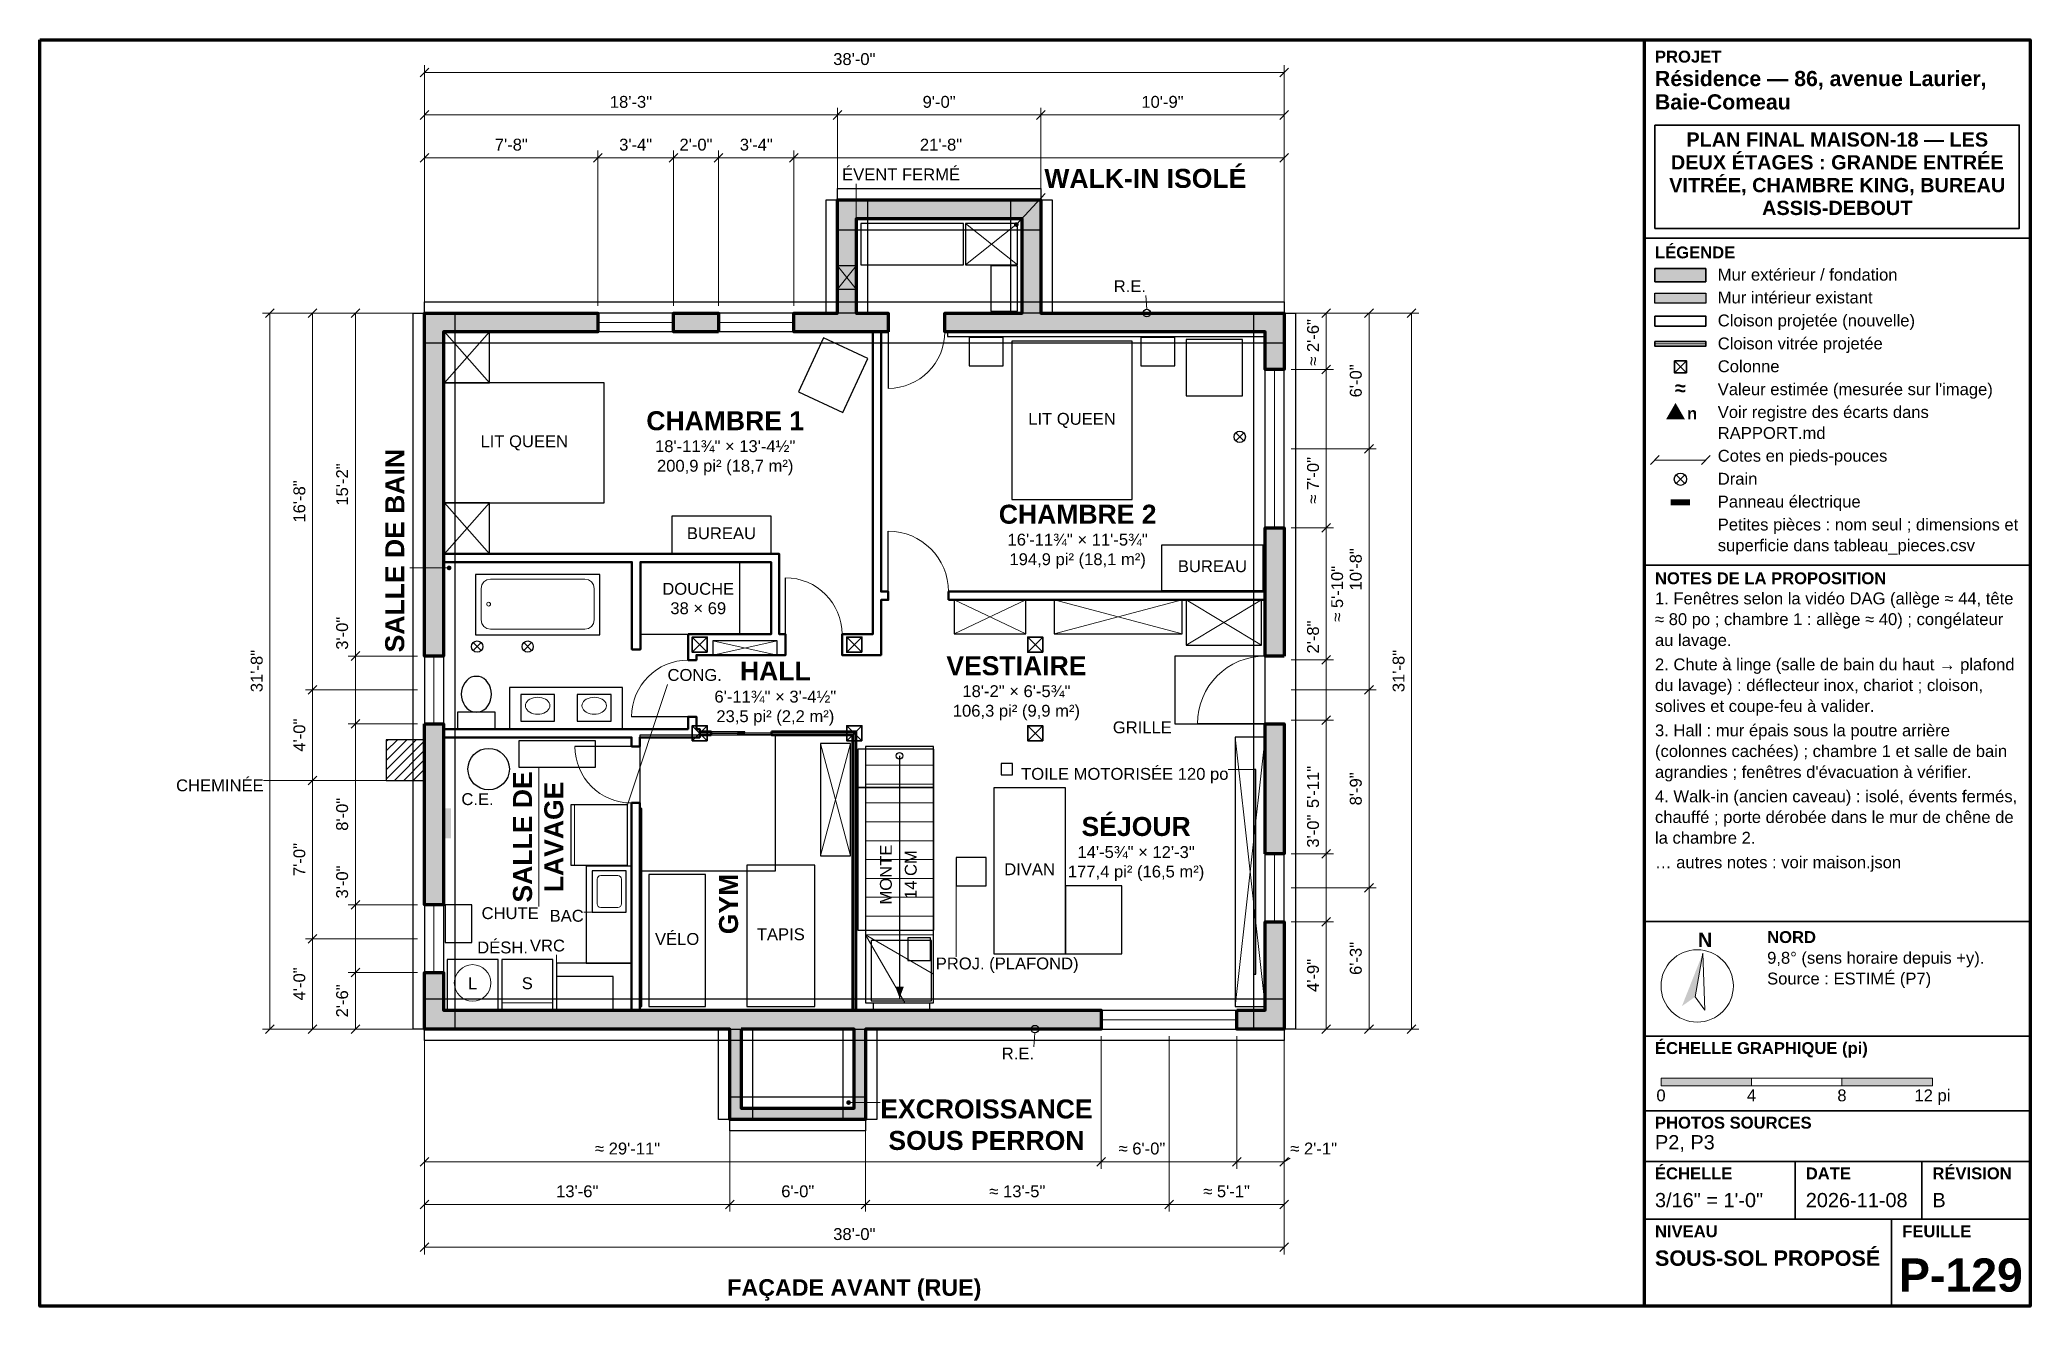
# Model space of a CAD drawing. Header units: inches. Extents: x -204 to 852, y -147 to 525.
import ezdxf
from ezdxf.enums import TextEntityAlignment as Align

# ---------------------------------------------------------------- set-up
doc = ezdxf.new("R2010")
doc.units = ezdxf.units.IN
doc.header["$MEASUREMENT"] = 0
for name, color, linetype in [('00-Cartouche', 7, 'Continuous'), ('10-Murs', 7, 'Continuous'), ('20-Ouvertures', 7, 'Continuous'), ('30-Escaliers-Elements', 7, 'Continuous'), ('40-Structure', 7, 'Continuous'), ('50-Cotes', 7, 'Continuous'), ('60-Etiquettes', 7, 'Continuous')]:
    doc.layers.add(name, color=color, linetype=linetype)
doc.styles.add('RELEVE', font='arial.ttf')
doc.styles.add('RELEVE_GRAS', font='arialbd.ttf')

msp = doc.modelspace()

# ---------------------------------------------------------------- hatches: boundary and pattern name
at = {"layer": '00-Cartouche', "true_color": 0x4d4d4d}
h = msp.add_hatch(color=7, dxfattribs=at)
h.dxf.hatch_style = 1
h.paths.add_polyline_path([(652.8, 403.6), (679.7, 403.6), (679.7, 396.6), (652.8, 396.6)])
at = {"layer": '00-Cartouche', "true_color": 0xc8c8c8}
h = msp.add_hatch(color=7, dxfattribs=at)
h.dxf.hatch_style = 1
h.paths.add_polyline_path([(652.8, 390.6), (679.7, 390.6), (679.7, 385.3), (652.8, 385.3)])
at = {"layer": '00-Cartouche', "true_color": 0xe8730c}
h = msp.add_hatch(color=30, dxfattribs=at)
h.dxf.hatch_style = 1
h.paths.add_polyline_path([(658.7, 323.6), (668.7, 323.6), (663.7, 332.3)])
at = {"layer": '00-Cartouche', "true_color": 0x000000}
h = msp.add_hatch(color=7, dxfattribs=at)
h.dxf.hatch_style = 1
h.paths.add_polyline_path([(661.1, 281.2), (671.4, 281.2), (671.4, 278), (661.1, 278)])
h = msp.add_hatch(color=7, dxfattribs=at)
h.dxf.hatch_style = 1
h.paths.add_polyline_path([(678.2, 40.3), (667.1, 12.2), (674.2, 17.2)])
h = msp.add_hatch(color=7, dxfattribs=at)
h.dxf.hatch_style = 1
h.paths.add_polyline_path([(656, -26.1), (704, -26.1), (704, -30.1), (656, -30.1)])
h = msp.add_hatch(color=7, dxfattribs=at)
h.dxf.hatch_style = 1
h.paths.add_polyline_path([(752, -26.1), (800, -26.1), (800, -30.1), (752, -30.1)])
at = {"layer": '10-Murs', "true_color": 0x4d4d4d}
h = msp.add_hatch(color=7, dxfattribs=at)
h.dxf.hatch_style = 1
h.paths.add_polyline_path([(229, 370), (229, 440), (219, 440), (219, 370)])
h = msp.add_hatch(color=7, dxfattribs=at)
h.dxf.hatch_style = 1
h.paths.add_polyline_path([(219, 430), (327, 430), (327, 440), (219, 440)])
h = msp.add_hatch(color=7, dxfattribs=at)
h.dxf.hatch_style = 1
h.paths.add_polyline_path([(317, 440), (317, 370), (327, 370), (327, 440)])
h = msp.add_hatch(color=7, dxfattribs=at)
h.dxf.hatch_style = 1
h.paths.add_polyline_path([(0, 370), (0, 380), (92, 380), (92, 370)])
h = msp.add_hatch(color=7, dxfattribs=at)
h.dxf.hatch_style = 1
h.paths.add_polyline_path([(0, 380), (10, 380), (10, 198), (0, 198)])
h = msp.add_hatch(color=7, dxfattribs=at)
h.dxf.hatch_style = 1
h.paths.add_polyline_path([(156, 380), (156, 370), (132, 370), (132, 380)])
h = msp.add_hatch(color=7, dxfattribs=at)
h.dxf.hatch_style = 1
h.paths.add_polyline_path([(246, 380), (246, 370), (196, 370), (196, 380)])
h = msp.add_hatch(color=7, dxfattribs=at)
h.dxf.hatch_style = 1
h.paths.add_polyline_path([(456, 380), (456, 370), (276, 370), (276, 380)])
h = msp.add_hatch(color=7, dxfattribs=at)
h.dxf.hatch_style = 1
h.paths.add_polyline_path([(446, 380), (456, 380), (456, 350), (446, 350)])
h = msp.add_hatch(color=7, dxfattribs=at)
h.dxf.hatch_style = 1
h.paths.add_polyline_path([(456, 198), (446, 198), (446, 266), (456, 266)])
h = msp.add_hatch(color=7, dxfattribs=at)
h.dxf.hatch_style = 1
h.paths.add_polyline_path([(0, 162), (10, 162), (10, 66), (0, 66)])
h = msp.add_hatch(color=7, dxfattribs=at)
h.dxf.hatch_style = 1
h.paths.add_polyline_path([(456, 93), (446, 93), (446, 162), (456, 162)])
h = msp.add_hatch(color=7, dxfattribs=at)
h.dxf.hatch_style = 1
h.paths.add_polyline_path([(456, 0), (446, 0), (446, 57), (456, 57)])
h = msp.add_hatch(color=7, dxfattribs=at)
h.dxf.hatch_style = 1
h.paths.add_polyline_path([(10, 0), (0, 0), (0, 30), (10, 30)])
h = msp.add_hatch(color=7, dxfattribs=at)
h.dxf.hatch_style = 1
h.paths.add_polyline_path([(0, 0), (0, 10), (359, 10), (359, 0)])
h = msp.add_hatch(color=7, dxfattribs=at)
h.dxf.hatch_style = 1
h.paths.add_polyline_path([(162, 10), (162, -48), (168, -48), (168, 10)])
h = msp.add_hatch(color=7, dxfattribs=at)
h.dxf.hatch_style = 1
h.paths.add_polyline_path([(234, -48), (234, 10), (228, 10), (228, -48)])
h = msp.add_hatch(color=7, dxfattribs=at)
h.dxf.hatch_style = 1
h.paths.add_polyline_path([(456, 10), (456, 0), (431, 0), (431, 10)])
h = msp.add_hatch(color=7, dxfattribs=at)
h.dxf.hatch_style = 1
h.paths.add_polyline_path([(162, -48), (234, -48), (234, -42), (162, -42)])
at = {"layer": '30-Escaliers-Elements', "true_color": 0x000000}
h = msp.add_hatch(color=7, dxfattribs=at)
h.dxf.hatch_style = 1
h.paths.add_polyline_path([(14, 101.2), (14, 117.2), (10, 117.2), (10, 101.2)])
h = msp.add_hatch(color=7, dxfattribs=at)
h.dxf.hatch_style = 1
h.paths.add_polyline_path([(252, 16.5), (254.3, 22.6), (249.7, 22.6)])
at = {"layer": '60-Etiquettes', "true_color": 0x000000}
h = msp.add_hatch(color=7, dxfattribs=at)
h.dxf.hatch_style = 1
h.paths.add_polyline_path([(315.2, 427), (315.1, 427.5), (314.9, 427.9), (314.5, 428.1), (314, 428.2), (313.5, 428.1), (313.1, 427.9), (312.8, 427.5), (312.7, 427), (312.8, 426.5), (313.1, 426.1), (313.5, 425.8), (314, 425.7), (314.5, 425.8), (314.9, 426.1), (315.1, 426.5)])
h = msp.add_hatch(color=7, dxfattribs=at)
h.dxf.hatch_style = 1
h.paths.add_polyline_path([(14.3, 244.7), (14.2, 245.2), (13.9, 245.6), (13.5, 245.9), (13, 246), (12.5, 245.9), (12.1, 245.6), (11.9, 245.2), (11.8, 244.7), (11.9, 244.2), (12.1, 243.8), (12.5, 243.6), (13, 243.5), (13.5, 243.6), (13.9, 243.8), (14.2, 244.2)])
h = msp.add_hatch(color=7, dxfattribs=at)
h.dxf.hatch_style = 1
h.paths.add_polyline_path([(226.2, -39), (226.1, -38.5), (225.9, -38.1), (225.5, -37.8), (225, -37.7), (224.5, -37.8), (224.1, -38.1), (223.8, -38.5), (223.7, -39), (223.8, -39.5), (224.1, -39.9), (224.5, -40.1), (225, -40.2), (225.5, -40.1), (225.9, -39.9), (226.1, -39.5)])

# ---------------------------------------------------------------- linework, layer by layer
at = {"layer": '00-Cartouche', "color": 7, "lineweight": 70}
msp.add_lwpolyline([(-204.1, 525), (851.9, 525), (851.9, -147), (-204.1, -147)], close=True, dxfattribs=at)
msp.add_lwpolyline([(647.1, 525), (647.1, -147)], dxfattribs=at)
at = {"layer": '00-Cartouche', "color": 7, "lineweight": 35}
for points in [[(652.8, 479.7), (846.1, 479.7), (846.1, 424.9), (652.8, 424.9)], [(652.8, 403.6), (679.7, 403.6), (679.7, 396.6), (652.8, 396.6)], [(652.8, 378.4), (679.7, 378.4), (679.7, 373.1), (652.8, 373.1)], [(652.8, 364.9), (679.7, 364.9), (679.7, 362.4), (652.8, 362.4)], [(663.1, 354.7), (669.5, 354.7), (669.5, 348.3), (663.1, 348.3)]]:
    msp.add_lwpolyline(points, close=True, dxfattribs=at)
for points in [[(647.1, 419.8), (851.9, 419.8)], [(650.5, 299.7), (655.1, 304.4)], [(677.4, 299.7), (682, 304.4)], [(647.1, 246.2), (851.9, 246.2)], [(647.1, 57.1), (851.9, 57.1)], [(647.1, -3.7), (851.9, -3.7)], [(647.1, -43.3), (851.9, -43.3)], [(647.1, -70.2), (851.9, -70.2)], [(727.1, -70.2), (727.1, -100.9)], [(794.3, -70.2), (794.3, -100.9)], [(647.1, -100.9), (851.9, -100.9)], [(778.3, -100.9), (778.3, -147)]]:
    msp.add_lwpolyline(points, dxfattribs=at)
at = {"layer": '00-Cartouche', "color": 7, "lineweight": 25}
msp.add_lwpolyline([(652.8, 390.6), (679.7, 390.6), (679.7, 385.3), (652.8, 385.3)], close=True, dxfattribs=at)
at = {"layer": '00-Cartouche', "color": 7, "lineweight": 18}
for points in [[(652.8, 363.6), (679.7, 363.6)], [(652.8, 302), (679.7, 302)], [(664, 289.5), (668.6, 294.1)], [(664, 294.1), (668.6, 289.5)]]:
    msp.add_lwpolyline(points, dxfattribs=at)
at = {"layer": '00-Cartouche', "color": 7, "lineweight": 25}
for points in [[(663.1, 354.7), (669.5, 348.3)], [(669.5, 354.7), (663.1, 348.3)]]:
    msp.add_lwpolyline(points, dxfattribs=at)
at = {"layer": '00-Cartouche', "color": 7, "lineweight": 18}
for points in [[(678.2, 40.3), (674.2, 17.2), (679.3, 10.1)], [(656, -26.1), (800, -26.1), (800, -30.1), (656, -30.1)], [(704, -26.1), (752, -26.1), (752, -30.1), (704, -30.1)]]:
    msp.add_lwpolyline(points, close=True, dxfattribs=at)
at = {"layer": '00-Cartouche', "color": 7, "lineweight": 25}
msp.add_circle((666.3, 291.8), 3.28, dxfattribs=at)
at = {"layer": '00-Cartouche', "color": 7, "lineweight": 18}
msp.add_circle((675.2, 22.9), 19.2, dxfattribs=at)
at = {"layer": '10-Murs', "color": 7, "lineweight": 70}
for points in [[(246, 370), (229, 370), (219, 370), (196, 370), (196, 380), (219, 380), (219, 430), (219, 440), (229, 440), (317, 440), (327, 440), (327, 430), (327, 380), (446, 380), (456, 380), (456, 370), (456, 350), (446, 350), (446, 370), (327, 370), (317, 370), (276, 370), (276, 380), (317, 380), (317, 430), (229, 430), (229, 380), (246, 380), (246, 370)], [(0, 370), (0, 380), (10, 380), (92, 380), (92, 370), (10, 370), (10, 198), (0, 198), (0, 370)], [(156, 370), (132, 370), (132, 380), (156, 380), (156, 370)], [(456, 198), (446, 198), (446, 266), (456, 266), (456, 198)], [(0, 162), (10, 162), (10, 66), (0, 66), (0, 162)], [(446, 93), (446, 162), (456, 162), (456, 93), (446, 93)], [(431, 10), (446, 10), (446, 57), (456, 57), (456, 10), (456, 0), (446, 0), (431, 0), (431, 10)], [(10, 0), (0, 0), (0, 10), (0, 30), (10, 30), (10, 10), (162, 10), (168, 10), (228, 10), (234, 10), (359, 10), (359, 0), (234, 0), (234, -42), (234, -48), (228, -48), (168, -48), (162, -48), (162, -42), (162, 0), (10, 0)], [(168, 0), (168, -42), (228, -42), (228, 0), (168, 0)]]:
    msp.add_lwpolyline(points, dxfattribs=at)
at = {"layer": '10-Murs', "color": 7, "lineweight": 50}
for points in [[(242.2, 370), (242.2, 232.2), (246, 232.2), (246, 227.8), (242.2, 227.8), (242.2, 209.5), (242.2, 198.5), (237.8, 198.5), (221.5, 198.5), (221.5, 209.5), (237.8, 209.5), (237.8, 227.8)], [(237.8, 227.8), (237.8, 232.2), (237.8, 370)], [(10, 252.2), (110, 252.2), (114.5, 252.2), (183.8, 252.2), (188.2, 252.2), (188.2, 247.8), (188.2, 209.5), (191.5, 209.5), (191.5, 198.5), (188.2, 198.5), (183.8, 198.5), (144.2, 198.5), (144.2, 195.8), (139.8, 195.8), (139.8, 198.5), (139.8, 209.5)], [(139.8, 209.5), (144.2, 209.5), (183.8, 209.5), (183.8, 247.8), (114.5, 247.8), (114.5, 201.5), (110, 201.5), (110, 247.8), (10, 247.8)], [(278, 227.8), (278, 232.2), (446, 232.2)], [(446, 227.8), (278, 227.8)], [(10, 159.2), (109.8, 159.2), (114.2, 159.2), (139.8, 159.2), (139.8, 165.8), (144.2, 165.8), (144.2, 159.2), (146, 159.2), (146, 158), (152, 158), (152, 156), (146, 156), (146, 154.8), (144.2, 154.8), (139.8, 154.8), (114.2, 154.8), (114.2, 150), (109.8, 150), (109.8, 154.8), (10, 154.8)], [(184, 158), (227, 158), (229, 158), (229, 156), (229, 10)], [(227, 10), (227, 156), (184, 156), (184, 158)], [(109.8, 120), (114.2, 120), (114.2, 10)], [(109.8, 10), (109.8, 120)]]:
    msp.add_lwpolyline(points, dxfattribs=at)
at = {"layer": '10-Murs', "color": 7, "lineweight": 18}
for points in [[(146, 157), (228, 157)], [(228, 10), (228, 157)]]:
    msp.add_lwpolyline(points, dxfattribs=at)
at = {"layer": '20-Ouvertures', "color": 7, "lineweight": 25}
for points in [[(132, 380), (92, 380)], [(92, 380), (92, 370)], [(132, 370), (92, 370)], [(132, 380), (132, 370)], [(196, 380), (156, 380)], [(156, 380), (156, 370)], [(196, 370), (156, 370)], [(196, 380), (196, 370)], [(246, 370), (246, 340)], [(446, 266), (446, 350)], [(456, 350), (446, 350)], [(456, 266), (456, 350)], [(246, 232.2), (246, 264.2)], [(456, 266), (446, 266)], [(191.5, 209.5), (191.5, 239.5)], [(0, 198), (0, 162)], [(0, 198), (10, 198)], [(10, 198), (10, 162)], [(0, 162), (10, 162)], [(139.8, 165.8), (109.8, 165.8)], [(446, 162), (410, 162)], [(109.8, 150), (79.8, 150)], [(446, 57), (446, 93)], [(456, 93), (446, 93)], [(456, 57), (456, 93)], [(0, 66), (0, 30)], [(0, 66), (10, 66)], [(10, 66), (10, 30)], [(456, 57), (446, 57)], [(0, 30), (10, 30)], [(359, 10), (431, 10)], [(359, 0), (359, 10)], [(359, 0), (431, 0)], [(431, 0), (431, 10)]]:
    msp.add_lwpolyline(points, dxfattribs=at)
at = {"layer": '20-Ouvertures', "color": 7, "lineweight": 18}
for points in [[(132, 375), (92, 375)], [(196, 375), (156, 375)], [(451, 266), (451, 350)], [(5, 198), (5, 162)], [(152, 156), (152, 158)], [(184, 156), (184, 158)], [(451, 57), (451, 93)], [(5, 66), (5, 30)], [(359, 5), (431, 5)]]:
    msp.add_lwpolyline(points, dxfattribs=at)
at = {"layer": '20-Ouvertures', "color": 7, "lineweight": 25}
for points in [[(152, 157), (170, 157), (170, 157.7), (152, 157.7)], [(166, 156.3), (184, 156.3), (184, 157), (166, 157)]]:
    msp.add_lwpolyline(points, close=True, dxfattribs=at)
at = {"layer": '20-Ouvertures', "color": 7, "lineweight": 18}
for centre, radius, start, end in [((246, 370), 30, 270, 0), ((246, 232.2), 32, 0, 90), ((191.5, 209.5), 30, 0, 90), ((139.8, 165.8), 30, 90, 180), ((446, 162), 36, 90, 180), ((109.8, 150), 30, 180, 270)]:
    msp.add_arc(centre, radius, start, end, dxfattribs=at)
at = {"layer": '30-Escaliers-Elements', "color": 7, "lineweight": 18}
for points in [[(229, 448.5), (229, 405.1)], [(287, 405.5), (314.5, 427.5)], [(287, 427.5), (314.5, 405.5)], [(229, 392.6), (219, 405.1)], [(219, 392.6), (229, 405.1)], [(382.7, 389.3), (383.2, 382)], [(10.5, 343), (34.5, 370)], [(10.5, 370), (34.5, 343)], [(430.4, 312.2), (434.6, 316.4)], [(430.4, 316.4), (434.6, 312.2)], [(10.5, 252.2), (34.5, 279.2)], [(10.5, 279.2), (34.5, 252.2)], [(319, 227.8), (281, 209.8)], [(319, 209.8), (281, 227.8)], [(402, 227.8), (334, 209.8)], [(402, 209.8), (334, 227.8)], [(444, 227.8), (404, 203.8)], [(444, 203.8), (404, 227.8)], [(25.8, 200.9), (30, 205.1)], [(25.8, 205.1), (30, 200.9)], [(52.6, 200.9), (56.8, 205.1)], [(52.6, 205.1), (56.8, 200.9)], [(153, 198.5), (187, 206)], [(153, 206), (187, 198.5)], [(128.9, 182.9), (107.6, 119)], [(-20.4, 137.6), (-4.4, 153.6)], [(-20.4, 142.6), (-9.4, 153.6)], [(-20.4, 147.6), (-14.4, 153.6)], [(-20.4, 152.6), (-19.4, 153.6)], [(-20.4, 132.7), (0, 153)], [(-16, 132), (0, 148)], [(226, 92), (210, 151.5)], [(210, 92), (226, 151.5)], [(446, 12), (430, 155)], [(430, 12), (446, 155)], [(-11, 132), (0, 143)], [(-6, 132), (0, 138)], [(60.6, 65.1), (60.6, 139)], [(234, 140), (270, 140)], [(426.4, 137.8), (440, 137.8)], [(-85.4, 132), (-20.4, 132)], [(-1, 132), (0, 133)], [(234, 130), (270, 130)], [(79.6, 87), (79.6, 119)], [(234, 120), (270, 120)], [(234, 110), (270, 110)], [(234, 100), (270, 100)], [(234, 90), (270, 90)], [(234, 80), (270, 80)], [(282, 38.3), (282, 76)], [(234, 70), (270, 70)], [(84.5, 62), (89, 62)], [(234, 60), (270, 60)], [(234, 50), (270, 50)], [(234, 50), (270, 29.2)], [(234, 50), (254.8, 14)], [(70, 39.4), (70, 28)], [(41, 14), (68, 14)], [(323.3, -9.4), (323.8, -2)]]:
    msp.add_lwpolyline(points, dxfattribs=at)
at = {"layer": '30-Escaliers-Elements', "color": 7, "lineweight": 25}
for points in [[(231.5, 405.5), (286, 405.5), (286, 427.5), (231.5, 427.5)], [(287, 405.5), (314.5, 405.5), (314.5, 427.5), (287, 427.5)], [(229, 392.6), (229, 405.1), (219, 405.1), (219, 392.6)], [(300.5, 381), (314.5, 381), (314.5, 405), (300.5, 405)], [(10.5, 343), (34.5, 343), (34.5, 370), (10.5, 370)], [(277.5, 367.5), (446, 367.5), (446, 370), (277.5, 370)], [(198.4, 338.2), (221.9, 327.2), (235.2, 355.8), (211.7, 366.8)], [(289, 352), (307, 352), (307, 367), (289, 367)], [(311.5, 281), (375.5, 281), (375.5, 365), (311.5, 365)], [(380, 352), (398, 352), (398, 367), (380, 367)], [(404, 336), (434, 336), (434, 366), (404, 366)], [(10.5, 279.2), (95.2, 279.2), (95.2, 343), (10.5, 343)], [(10.5, 252.2), (34.5, 252.2), (34.5, 279.2), (10.5, 279.2)], [(131.2, 252.2), (183.8, 252.2), (183.8, 272.2), (131.2, 272.2)], [(391, 232.8), (445, 232.8), (445, 256.8), (391, 256.8)], [(114.5, 209.5), (183.8, 209.5), (183.8, 247.8), (114.5, 247.8)], [(167, 209.5), (183.8, 209.5), (183.8, 247.8), (167, 247.8)], [(27, 209.2), (93, 209.2), (93, 241.2), (27, 241.2)], [(319, 227.8), (281, 227.8), (281, 209.8), (319, 209.8)], [(402, 227.8), (334, 227.8), (334, 209.8), (402, 209.8)], [(444, 227.8), (404, 227.8), (404, 203.8), (444, 203.8)], [(153, 198.5), (187, 198.5), (187, 206), (153, 206)], [(398, 162), (446, 162), (446, 198), (398, 198)], [(35.5, 177.7), (35.4, 179.4), (35, 181), (34.4, 182.5), (33.6, 183.8), (32.6, 185), (31.5, 186), (30.2, 186.7), (28.9, 187.1), (27.5, 187.2), (26.1, 187.1), (24.8, 186.7), (23.5, 186), (22.4, 185), (21.4, 183.8), (20.6, 182.5), (20, 181), (19.6, 179.4), (19.5, 177.7), (19.6, 176.1), (20, 174.5), (20.6, 173), (21.4, 171.6), (22.4, 170.4), (23.5, 169.5), (24.8, 168.8), (26.1, 168.4), (27.5, 168.2), (28.9, 168.4), (30.2, 168.8), (31.5, 169.5), (32.6, 170.4), (33.6, 171.6), (34.4, 173), (35, 174.5), (35.4, 176.1)], [(45, 159.2), (105, 159.2), (105, 181.2), (45, 181.2)], [(51, 163.5), (69, 163.5), (69, 177.5), (51, 177.5)], [(81, 163.5), (99, 163.5), (99, 177.5), (81, 177.5)], [(17.5, 159.2), (37.5, 159.2), (37.5, 168.2), (17.5, 168.2)], [(-20.4, 132), (0, 132), (0, 153.6), (-20.4, 153.6)], [(50, 139), (90.6, 139), (90.6, 153), (50, 153)], [(114.2, 84), (186.2, 84), (186.2, 156), (114.2, 156)], [(226, 92), (226, 151.5), (210, 151.5), (210, 92)], [(229.8, 128.2), (270.2, 128.2), (270.2, 148.5), (229.8, 148.5)], [(234, 150), (234, 14), (270, 14), (270, 150)], [(446, 12), (446, 155), (430, 155), (430, 12)], [(306, 135), (312, 135), (312, 141), (306, 141)], [(441, 29.2), (441, 137.8), (440, 137.8), (440, 29.2)], [(229.8, 52.5), (270.2, 52.5), (270.2, 128.2), (229.8, 128.2)], [(302, 40), (340, 40), (340, 128), (302, 128)], [(107.6, 87), (107.6, 119), (77.6, 119), (77.6, 87)], [(115.2, 12), (115.2, 117), (114.2, 117), (114.2, 12)], [(109.8, 35), (109.8, 86.5), (85.8, 86.5), (85.8, 35)], [(207, 12), (207, 87), (171, 87), (171, 12)], [(282, 76), (298, 76), (298, 91), (282, 91)], [(107, 62), (107, 84), (89, 84), (89, 62)], [(149, 12), (149, 82), (119, 82), (119, 12)], [(340, 40), (370, 40), (370, 76), (340, 76)], [(25, 46), (25, 66), (11, 66), (11, 46)], [(237, 15), (269, 15), (269, 47), (237, 47)], [(256.4, 36.4), (268.4, 36.4), (268.4, 48.4), (256.4, 48.4)], [(12, 10), (39, 10), (39, 37), (12, 37)], [(41, 10), (68, 10), (68, 37), (41, 37)], [(70, 10), (110, 10), (110, 35), (70, 35)], [(70, 10), (100, 10), (100, 28), (70, 28)], [(238, 10), (268, 10), (268, 13.8), (238, 13.8)]]:
    msp.add_lwpolyline(points, close=True, dxfattribs=at)
at = {"layer": '30-Escaliers-Elements', "color": 7, "lineweight": 18}
for points in [[(85, 212.2), (35, 212.2), (33.1, 212.6), (31.5, 213.7), (30.4, 215.3), (30, 217.2), (30, 233.8), (30.4, 235.7), (31.5, 237.3), (33.1, 238.4), (35, 238.8), (85, 238.8), (86.9, 238.4), (88.5, 237.3), (89.6, 235.7), (90, 233.8), (90, 217.2), (89.6, 215.3), (88.5, 213.7), (86.9, 212.6)], [(66.5, 171.6), (66.4, 172.4), (66.1, 173.2), (65.6, 173.9), (65, 174.5), (64.2, 175.1), (63.2, 175.5), (62.2, 175.8), (61.1, 176), (60, 176.1), (58.9, 176), (57.8, 175.8), (56.8, 175.5), (55.8, 175.1), (55, 174.5), (54.4, 173.9), (53.9, 173.2), (53.6, 172.4), (53.5, 171.6), (53.6, 170.8), (53.9, 170.1), (54.4, 169.4), (55, 168.7), (55.8, 168.2), (56.8, 167.7), (57.8, 167.4), (58.9, 167.2), (60, 167.1), (61.1, 167.2), (62.2, 167.4), (63.2, 167.7), (64.2, 168.2), (65, 168.7), (65.6, 169.4), (66.1, 170.1), (66.4, 170.8)], [(96.5, 171.6), (96.4, 172.4), (96.1, 173.2), (95.6, 173.9), (95, 174.5), (94.2, 175.1), (93.2, 175.5), (92.2, 175.8), (91.1, 176), (90, 176.1), (88.9, 176), (87.8, 175.8), (86.8, 175.5), (85.8, 175.1), (85, 174.5), (84.4, 173.9), (83.9, 173.2), (83.6, 172.4), (83.5, 171.6), (83.6, 170.8), (83.9, 170.1), (84.4, 169.4), (85, 168.7), (85.8, 168.2), (86.8, 167.7), (87.8, 167.4), (88.9, 167.2), (90, 167.1), (91.1, 167.2), (92.2, 167.4), (93.2, 167.7), (94.2, 168.2), (95, 168.7), (95.6, 169.4), (96.1, 170.1), (96.4, 170.8)], [(104.5, 79.5), (104.5, 66.5), (104.3, 65.7), (103.9, 65.1), (103.3, 64.7), (102.5, 64.5), (93.5, 64.5), (92.7, 64.7), (92.1, 65.1), (91.7, 65.7), (91.5, 66.5), (91.5, 79.5), (91.7, 80.3), (92.1, 80.9), (92.7, 81.3), (93.5, 81.5), (102.5, 81.5), (103.3, 81.3), (103.9, 80.9), (104.3, 80.3)]]:
    msp.add_lwpolyline(points, close=True, dxfattribs=at)
at = {"layer": '30-Escaliers-Elements', "color": 7, "lineweight": 25}
msp.add_lwpolyline([(252, 145), (252, 16.5)], dxfattribs=at)
for centre, radius in [((383.2, 380), 2), ((432.5, 314.3), 3), ((27.9, 203), 3), ((54.7, 203), 3), ((34, 138), 11), ((252, 145), 1.76), ((323.8, 0), 2)]:
    msp.add_circle(centre, radius, dxfattribs=at)
at = {"layer": '30-Escaliers-Elements', "color": 7, "lineweight": 18}
for centre, radius in [((34, 225.5), 1), ((25.5, 24.5), 9.72)]:
    msp.add_circle(centre, radius, dxfattribs=at)
at = {"layer": '40-Structure', "color": 7, "lineweight": 25}
for points in [[(327, 446), (327, 424), (219, 424), (219, 446)], [(213, 440), (235, 440), (235, 380), (213, 380)], [(311, 440), (333, 440), (333, 380), (311, 380)], [(456, 386), (456, 364), (0, 364), (0, 386)], [(-6, 380), (16, 380), (16, 0), (-6, 0)], [(440, 380), (462, 380), (462, 0), (440, 0)], [(456, 16), (456, -6), (0, -6), (0, 16)], [(174, -48), (156, -48), (156, 0), (174, 0)], [(240, -48), (222, -48), (222, 0), (240, 0)], [(234, -36), (234, -54), (162, -54), (162, -36)]]:
    msp.add_lwpolyline(points, close=True, dxfattribs=at)
at = {"layer": '40-Structure', "color": 7, "lineweight": 35}
for points in [[(150, 200), (150, 208), (142, 208), (142, 200)], [(232, 200), (232, 208), (224, 208), (224, 200)], [(328, 200), (328, 208), (320, 208), (320, 200)], [(150, 153), (150, 161), (142, 161), (142, 153)], [(232, 153), (232, 161), (224, 161), (224, 153)], [(328, 153), (328, 161), (320, 161), (320, 153)]]:
    msp.add_lwpolyline(points, close=True, dxfattribs=at)
at = {"layer": '40-Structure', "color": 7, "lineweight": 25}
for points in [[(150, 200), (142, 208)], [(150, 208), (142, 200)], [(232, 200), (224, 208)], [(232, 208), (224, 200)], [(328, 200), (320, 208)], [(328, 208), (320, 200)], [(150, 153), (142, 161)], [(150, 161), (142, 153)], [(232, 153), (224, 161)], [(232, 161), (224, 153)], [(328, 153), (320, 161)], [(328, 161), (320, 153)]]:
    msp.add_lwpolyline(points, dxfattribs=at)
at = {"layer": '50-Cotes', "color": 7, "lineweight": 35}
for points in [[(-2.3, 505.4), (2.3, 510)], [(453.7, 505.4), (458.3, 510)], [(-2.3, 482.7), (2.3, 487.4)], [(216.7, 482.7), (221.3, 487.4)], [(324.7, 482.7), (329.3, 487.4)], [(453.7, 482.7), (458.3, 487.4)], [(-2.3, 460.1), (2.3, 464.7)], [(89.7, 460.1), (94.3, 464.7)], [(129.7, 460.1), (134.3, 464.7)], [(153.7, 460.1), (158.3, 464.7)], [(193.7, 460.1), (198.3, 464.7)], [(453.7, 460.1), (458.3, 464.7)], [(-84.4, 377.7), (-79.8, 382.3)], [(-61.7, 377.7), (-57.1, 382.3)], [(-39, 377.7), (-34.4, 382.3)], [(476.1, 377.7), (480.7, 382.3)], [(498.7, 377.7), (503.4, 382.3)], [(521.4, 377.7), (526, 382.3)], [(476.1, 347.7), (480.7, 352.3)], [(498.7, 305.7), (503.4, 310.3)], [(476.1, 263.7), (480.7, 268.3)], [(-39, 195.7), (-34.4, 200.3)], [(476.1, 193.7), (480.7, 198.3)], [(-61.7, 177.7), (-57.1, 182.3)], [(498.7, 177.7), (503.4, 182.3)], [(-39, 159.7), (-34.4, 164.3)], [(476.1, 161.7), (480.7, 166.3)], [(-61.7, 129.7), (-57.1, 134.3)], [(476.1, 90.7), (480.7, 95.3)], [(498.7, 72.7), (503.4, 77.3)], [(-39, 63.7), (-34.4, 68.3)], [(476.1, 54.7), (480.7, 59.3)], [(-61.7, 45.7), (-57.1, 50.3)], [(-39, 27.7), (-34.4, 32.3)], [(-84.4, -2.3), (-79.8, 2.3)], [(-61.7, -2.3), (-57.1, 2.3)], [(-39, -2.3), (-34.4, 2.3)], [(476.1, -2.3), (480.7, 2.3)], [(498.7, -2.3), (503.4, 2.3)], [(521.4, -2.3), (526, 2.3)], [(-2.3, -72.7), (2.3, -68.1)], [(356.7, -72.7), (361.3, -68.1)], [(428.7, -72.7), (433.3, -68.1)], [(453.7, -72.7), (458.3, -68.1)], [(-2.3, -95.4), (2.3, -90.7)], [(159.7, -95.4), (164.3, -90.7)], [(231.7, -95.4), (236.3, -90.7)], [(392.7, -95.4), (397.3, -90.7)], [(453.7, -95.4), (458.3, -90.7)], [(-2.3, -118), (2.3, -113.4)], [(453.7, -118), (458.3, -113.4)]]:
    msp.add_lwpolyline(points, dxfattribs=at)
at = {"layer": '50-Cotes', "color": 7, "lineweight": 18}
for points in [[(0, 383.8), (0, 511.5)], [(0, 507.7), (456, 507.7)], [(456, 383.8), (456, 511.5)], [(219, 441.3), (219, 488.8)], [(327, 441.3), (327, 488.8)], [(0, 485.1), (219, 485.1)], [(219, 485.1), (327, 485.1)], [(327, 485.1), (456, 485.1)], [(92, 383.8), (92, 466.2)], [(132, 383.8), (132, 466.2)], [(156, 383.8), (156, 466.2)], [(196, 383.8), (196, 466.2)], [(0, 462.4), (92, 462.4)], [(92, 462.4), (132, 462.4)], [(132, 462.4), (156, 462.4)], [(156, 462.4), (196, 462.4)], [(196, 462.4), (456, 462.4)], [(-3.8, 380), (-85.9, 380)], [(-82.1, 0), (-82.1, 380)], [(-59.4, 180), (-59.4, 380)], [(-36.7, 198), (-36.7, 380)], [(459.8, 380), (527.5, 380)], [(478.4, 350), (478.4, 380)], [(501.1, 308), (501.1, 380)], [(523.7, 0), (523.7, 380)], [(459.8, 350), (482.2, 350)], [(478.4, 266), (478.4, 350)], [(459.8, 308), (504.8, 308)], [(501.1, 180), (501.1, 308)], [(459.8, 266), (482.2, 266)], [(478.4, 196), (478.4, 266)], [(-3.8, 198), (-40.5, 198)], [(-36.7, 162), (-36.7, 198)], [(459.8, 196), (482.2, 196)], [(478.4, 164), (478.4, 196)], [(-3.8, 180), (-63.2, 180)], [(-59.4, 132), (-59.4, 180)], [(459.8, 180), (504.8, 180)], [(501.1, 75), (501.1, 180)], [(-3.8, 162), (-40.5, 162)], [(-36.7, 66), (-36.7, 162)], [(459.8, 164), (482.2, 164)], [(478.4, 93), (478.4, 164)], [(-22.4, 132), (-63.2, 132)], [(-59.4, 48), (-59.4, 132)], [(459.8, 93), (482.2, 93)], [(478.4, 57), (478.4, 93)], [(459.8, 75), (504.8, 75)], [(501.1, 0), (501.1, 75)], [(-3.8, 66), (-40.5, 66)], [(-36.7, 30), (-36.7, 66)], [(459.8, 57), (482.2, 57)], [(478.4, 0), (478.4, 57)], [(-3.8, 48), (-63.2, 48)], [(-59.4, 0), (-59.4, 48)], [(-3.8, 30), (-40.5, 30)], [(-36.7, 0), (-36.7, 30)], [(-3.8, 0), (-85.9, 0)], [(459.8, 0), (527.5, 0)], [(0, -3.8), (0, -119.5)], [(359, -3.8), (359, -74.2)], [(395, -3.8), (395, -96.8)], [(431, -3.8), (431, -74.2)], [(456, -3.8), (456, -119.5)], [(162, -49.3), (162, -96.8)], [(234, -49.3), (234, -96.8)], [(0, -70.4), (359, -70.4)], [(359, -70.4), (431, -70.4)], [(431, -70.4), (456, -70.4)], [(459.3, -68.4), (456, -70.4)], [(0, -93.1), (162, -93.1)], [(162, -93.1), (234, -93.1)], [(234, -93.1), (395, -93.1)], [(395, -93.1), (456, -93.1)], [(0, -115.7), (456, -115.7)]]:
    msp.add_lwpolyline(points, dxfattribs=at)
at = {"layer": '60-Etiquettes', "color": 7, "lineweight": 18}
for points in [[(329.3, 443.5), (314, 427)], [(-7.8, 244.7), (13, 244.7)], [(241.8, -39), (225, -39)]]:
    msp.add_lwpolyline(points, dxfattribs=at)

# ---------------------------------------------------------------- texts
at = {"layer": '00-Cartouche', "color": 7}
for s, height, style, p in [('PROJET', 6.3, 'RELEVE_GRAS', (652.8, 512.9)), ('Résidence — 86, avenue Laurier,', 8.063, 'RELEVE_GRAS', (652.8, 500.4)), ('Baie-Comeau', 8.063, 'RELEVE_GRAS', (652.8, 488)), ('LÉGENDE', 6.3, 'RELEVE_GRAS', (652.8, 409)), ('Mur extérieur / fondation', 6.299, 'RELEVE', (686.1, 397.2)), ('Mur intérieur existant', 6.299, 'RELEVE', (686.1, 385.1)), ('Cloison projetée (nouvelle)', 6.299, 'RELEVE', (686.1, 372.9)), ('Cloison vitrée projetée', 6.299, 'RELEVE', (686.1, 360.7)), ('Colonne', 6.3, 'RELEVE', (686.1, 348.6)), ("Valeur estimée (mesurée sur l'image)", 6.299, 'RELEVE', (686.1, 336.4)), ('Voir registre des écarts dans', 6.299, 'RELEVE', (686.1, 324.3)), ('RAPPORT.md', 6.3, 'RELEVE', (686.1, 313.2)), ('Cotes en pieds-pouces', 6.299, 'RELEVE', (686.1, 301.1)), ('Drain', 6.3, 'RELEVE', (686.1, 288.9)), ('Panneau électrique', 6.299, 'RELEVE', (686.1, 276.8)), ('Petites pièces : nom seul ; dimensions et', 6.299, 'RELEVE', (686.1, 264.6)), ('superficie dans tableau_pieces.csv', 6.299, 'RELEVE', (686.1, 253.6)), ('NOTES DE LA PROPOSITION', 6.299, 'RELEVE_GRAS', (652.8, 236.1)), ('1. Fenêtres selon la vidéo DAG (allège ≈ 44, tête', 6.299, 'RELEVE', (652.8, 225.4)), ('≈ 80 po ; chambre 1 : allège ≈ 40) ; congélateur', 6.299, 'RELEVE', (652.8, 214.4)), ('au lavage.', 6.3, 'RELEVE', (652.8, 203.3)), ('2. Chute à linge (salle de bain du haut → plafond', 6.299, 'RELEVE', (652.8, 190.4)), ('du lavage) : déflecteur inox, chariot ; cloison,', 6.299, 'RELEVE', (652.8, 179.4)), ('solives et coupe-feu à valider.', 6.299, 'RELEVE', (652.8, 168.3)), ('3. Hall : mur épais sous la poutre arrière', 6.299, 'RELEVE', (652.8, 155.4)), ('(colonnes cachées) ; chambre 1 et salle de bain', 6.299, 'RELEVE', (652.8, 144.4)), ("agrandies ; fenêtres d'évacuation à vérifier.", 6.299, 'RELEVE', (652.8, 133.3)), ('4. Walk-in (ancien caveau) : isolé, évents fermés,', 6.299, 'RELEVE', (652.8, 120.4)), ('chauffé ; porte dérobée dans le mur de chêne de', 6.299, 'RELEVE', (652.8, 109.4)), ('la chambre 2.', 6.299, 'RELEVE', (652.8, 98.4)), ('… autres notes : voir maison.json', 6.299, 'RELEVE', (652.8, 85.4)), ('NORD', 6.3, 'RELEVE_GRAS', (712.3, 45.7)), ('9,8° (sens horaire depuis +y).', 6.299, 'RELEVE', (712.3, 34.7)), ('Source : ESTIMÉ (P7)', 6.299, 'RELEVE', (712.3, 23.7)), ('ÉCHELLE GRAPHIQUE (pi)', 6.299, 'RELEVE_GRAS', (652.8, -13.2)), ('PHOTOS SOURCES', 6.299, 'RELEVE_GRAS', (652.8, -52.8)), ('P2, P3', 7.56, 'RELEVE', (652.8, -63.8)), ('ÉCHELLE', 6.3, 'RELEVE_GRAS', (652.8, -79.7)), ('DATE', 6.3, 'RELEVE_GRAS', (732.8, -79.7)), ('RÉVISION', 6.3, 'RELEVE_GRAS', (800, -79.7)), ('3/16" = 1\'-0"', 7.559, 'RELEVE', (652.8, -94.5)), ('2026-11-08', 7.56, 'RELEVE', (732.8, -94.5)), ('B', 7.56, 'RELEVE', (800, -94.5)), ('NIVEAU', 6.3, 'RELEVE_GRAS', (652.8, -110.4)), ('FEUILLE', 6.3, 'RELEVE_GRAS', (784, -110.4)), ('SOUS-SOL PROPOSÉ', 8.189, 'RELEVE_GRAS', (652.8, -125.6))]:
    msp.add_text(s, height=height, dxfattribs=dict(at, style=style)).set_placement(p)
for s, height, style, p in [('PLAN FINAL MAISON-18 — LES', 7.559, 'RELEVE_GRAS', (749.5, 468.3)), ('DEUX ÉTAGES : GRANDE ENTRÉE', 7.559, 'RELEVE_GRAS', (749.5, 456.2)), ('VITRÉE, CHAMBRE KING, BUREAU', 7.559, 'RELEVE_GRAS', (749.5, 444.1)), ('ASSIS-DEBOUT', 7.559, 'RELEVE_GRAS', (749.5, 432)), ('≈', 7.56, 'RELEVE_GRAS', (666.3, 336.4)), ('N', 7.56, 'RELEVE_GRAS', (679.4, 43.6)), ('12 pi', 6.3, 'RELEVE', (800, -38.3)), ('0', 6.3, 'RELEVE', (656, -38.3)), ('4', 6.3, 'RELEVE', (704, -38.3)), ('8', 6.3, 'RELEVE', (752, -38.3)), ('P-129', 17.64, 'RELEVE_GRAS', (815.1, -139.3))]:
    msp.add_text(s, height=height, dxfattribs=dict(at, style=style)).set_placement(p, align=Align.CENTER)
at = {"layer": '00-Cartouche', "color": 30, "true_color": 0xe8730c, "style": 'RELEVE_GRAS'}
msp.add_text('n', height=6.3, dxfattribs=at).set_placement((669.8, 323.6))
at = {"layer": '30-Escaliers-Elements', "color": 7, "style": 'RELEVE'}
for s, height, p in [('ÉVENT FERMÉ', 6.299, (252.8, 450.4)), ('R.E.', 6.3, (374.2, 391.1)), ('LIT QUEEN', 6.3, (343.5, 320.7)), ('LIT QUEEN', 6.3, (52.9, 308.8)), ('BUREAU', 6.3, (157.5, 260)), ('BUREAU', 6.3, (418, 242.5)), ('DOUCHE', 6.3, (145.2, 230.5)), ('38 × 69', 6.3, (145.2, 220.2)), ('CONG.', 6.3, (143.3, 184.8)), ('GRILLE', 6.3, (380.8, 157)), ('TOILE MOTORISÉE 120 po', 6.299, (371.5, 132.3)), ('CHEMINÉE', 6.3, (-108.6, 126.2)), ('C.E.', 6.3, (28.1, 118.9)), ('DIVAN', 6.3, (321, 81.7)), ('CHUTE', 6.3, (45.4, 58.4)), ('BAC', 6.3, (75.4, 57)), ('TAPIS', 6.3, (189, 47.2)), ('DÉSH.', 6.3, (41.4, 40.2)), ('VRC', 6.3, (65.2, 41.2)), ('VÉLO', 6.3, (134, 44.7)), ('PROJ. (PLAFOND)', 6.299, (309.1, 31.7)), ('L', 6.3, (25.5, 21.2)), ('S', 6.3, (54.5, 21.2)), ('R.E.', 6.3, (314.8, -16.1))]:
    msp.add_text(s, height=height, dxfattribs=at).set_placement(p, align=Align.CENTER)
for s, p in [('MONTE', (247.9, 82)), ('14 CM', (261.1, 82))]:
    msp.add_text(s, height=6.3, rotation=90, dxfattribs=at).set_placement(p, align=Align.CENTER)
at = {"layer": '50-Cotes', "color": 7, "style": 'RELEVE'}
for s, p in [('38\'-0"', (228, 511.6)), ('18\'-3"', (109.5, 488.9)), ('9\'-0"', (273, 488.9)), ('10\'-9"', (391.5, 488.9)), ('7\'-8"', (46, 466.2)), ('3\'-4"', (112, 466.2)), ('2\'-0"', (144, 466.2)), ('3\'-4"', (176, 466.2)), ('21\'-8"', (274, 466.2)), ('≈ 29\'-11"', (107.7, -66.5)), ('≈ 6\'-0"', (380.6, -66.5)), ('13\'-6"', (81, -89.2)), ('6\'-0"', (198, -89.2)), ('≈ 13\'-5"', (314.5, -89.2)), ('≈ 5\'-1"', (425.5, -89.2)), ('38\'-0"', (228, -111.9))]:
    msp.add_text(s, height=6.3, dxfattribs=at).set_placement(p, align=Align.CENTER)
for s, p in [('≈ 2\'-6"', (474.5, 364.4)), ('6\'-0"', (497.2, 344)), ('15\'-2"', (-40.6, 289)), ('≈ 7\'-0"', (474.5, 291.2)), ('16\'-8"', (-63.3, 280)), ('10\'-8"', (497.2, 244)), ('≈ 5\'-10"', (487.3, 231)), ('31\'-8"', (-85.9, 190)), ('31\'-8"', (519.9, 190)), ('4\'-0"', (-63.3, 156)), ('5\'-11"', (474.5, 128.5)), ('8\'-9"', (497.2, 127.5)), ('8\'-0"', (-40.6, 114)), ('7\'-0"', (-63.3, 90)), ('6\'-3"', (497.2, 37.5)), ('4\'-0"', (-63.3, 24)), ('4\'-9"', (474.5, 28.5)), ('2\'-6"', (-40.6, 15))]:
    msp.add_text(s, height=6.3, rotation=90, dxfattribs=at).set_placement(p, align=Align.CENTER)
for s, p in [('3\'-0"', (-40.6, 201.3)), ('2\'-8"', (474.5, 199.3)), ('3\'-0"', (474.5, 96.3)), ('3\'-0"', (-40.6, 69.3))]:
    msp.add_text(s, height=6.3, rotation=90, dxfattribs=at).set_placement(p)
msp.add_text('≈ 2\'-1"', height=6.3, dxfattribs=at).set_placement((459.3, -66.5))
at = {"layer": '60-Etiquettes', "color": 7}
for s, height, style, p in [('WALK-IN ISOLÉ', 10.079, 'RELEVE_GRAS', (382.4, 446.4)), ('CHAMBRE 1', 10.08, 'RELEVE_GRAS', (159.5, 317.8)), ('18\'-11¾" × 13\'-4½"', 6.299, 'RELEVE', (159.5, 306.2)), ('200,9 pi² (18,7 m²)', 6.299, 'RELEVE', (159.5, 295.8)), ('CHAMBRE 2', 10.08, 'RELEVE_GRAS', (346.5, 268.2)), ('16\'-11¾" × 11\'-5¾"', 6.299, 'RELEVE', (346.5, 256.6)), ('194,9 pi² (18,1 m²)', 6.299, 'RELEVE', (346.5, 246.2)), ('HALL', 10.08, 'RELEVE_GRAS', (186.1, 185)), ('VESTIAIRE', 10.08, 'RELEVE_GRAS', (314, 187.8)), ('6\'-11¾" × 3\'-4½"', 6.299, 'RELEVE', (186.1, 173.3)), ('18\'-2" × 6\'-5¾"', 6.299, 'RELEVE', (314, 176.2)), ('23,5 pi² (2,2 m²)', 6.299, 'RELEVE', (186.1, 162.9)), ('106,3 pi² (9,9 m²)', 6.299, 'RELEVE', (314, 165.8)), ('SÉJOUR', 10.08, 'RELEVE_GRAS', (377.5, 102.5)), ('14\'-5¾" × 12\'-3"', 6.299, 'RELEVE', (377.5, 90.8)), ('177,4 pi² (16,5 m²)', 6.299, 'RELEVE', (377.5, 80.5)), ('EXCROISSANCE', 10.079, 'RELEVE_GRAS', (298.1, -47.4)), ('SOUS PERRON', 10.079, 'RELEVE_GRAS', (298.1, -64.1)), ('FAÇADE AVANT (RUE)', 8.819, 'RELEVE_GRAS', (228, -141.5))]:
    msp.add_text(s, height=height, dxfattribs=dict(at, style=style)).set_placement(p, align=Align.CENTER)
at = {"layer": '60-Etiquettes', "color": 7, "style": 'RELEVE_GRAS'}
for s, height, p in [('SALLE DE BAIN', 10.079, (-10.8, 253.9)), ('SALLE DE', 10.08, (57, 102)), ('LAVAGE', 10.08, (73.6, 102)), ('GYM', 10.08, (166.3, 66.4))]:
    msp.add_text(s, height=height, rotation=90, dxfattribs=at).set_placement(p, align=Align.CENTER)

doc.saveas('drawing.dxf')
